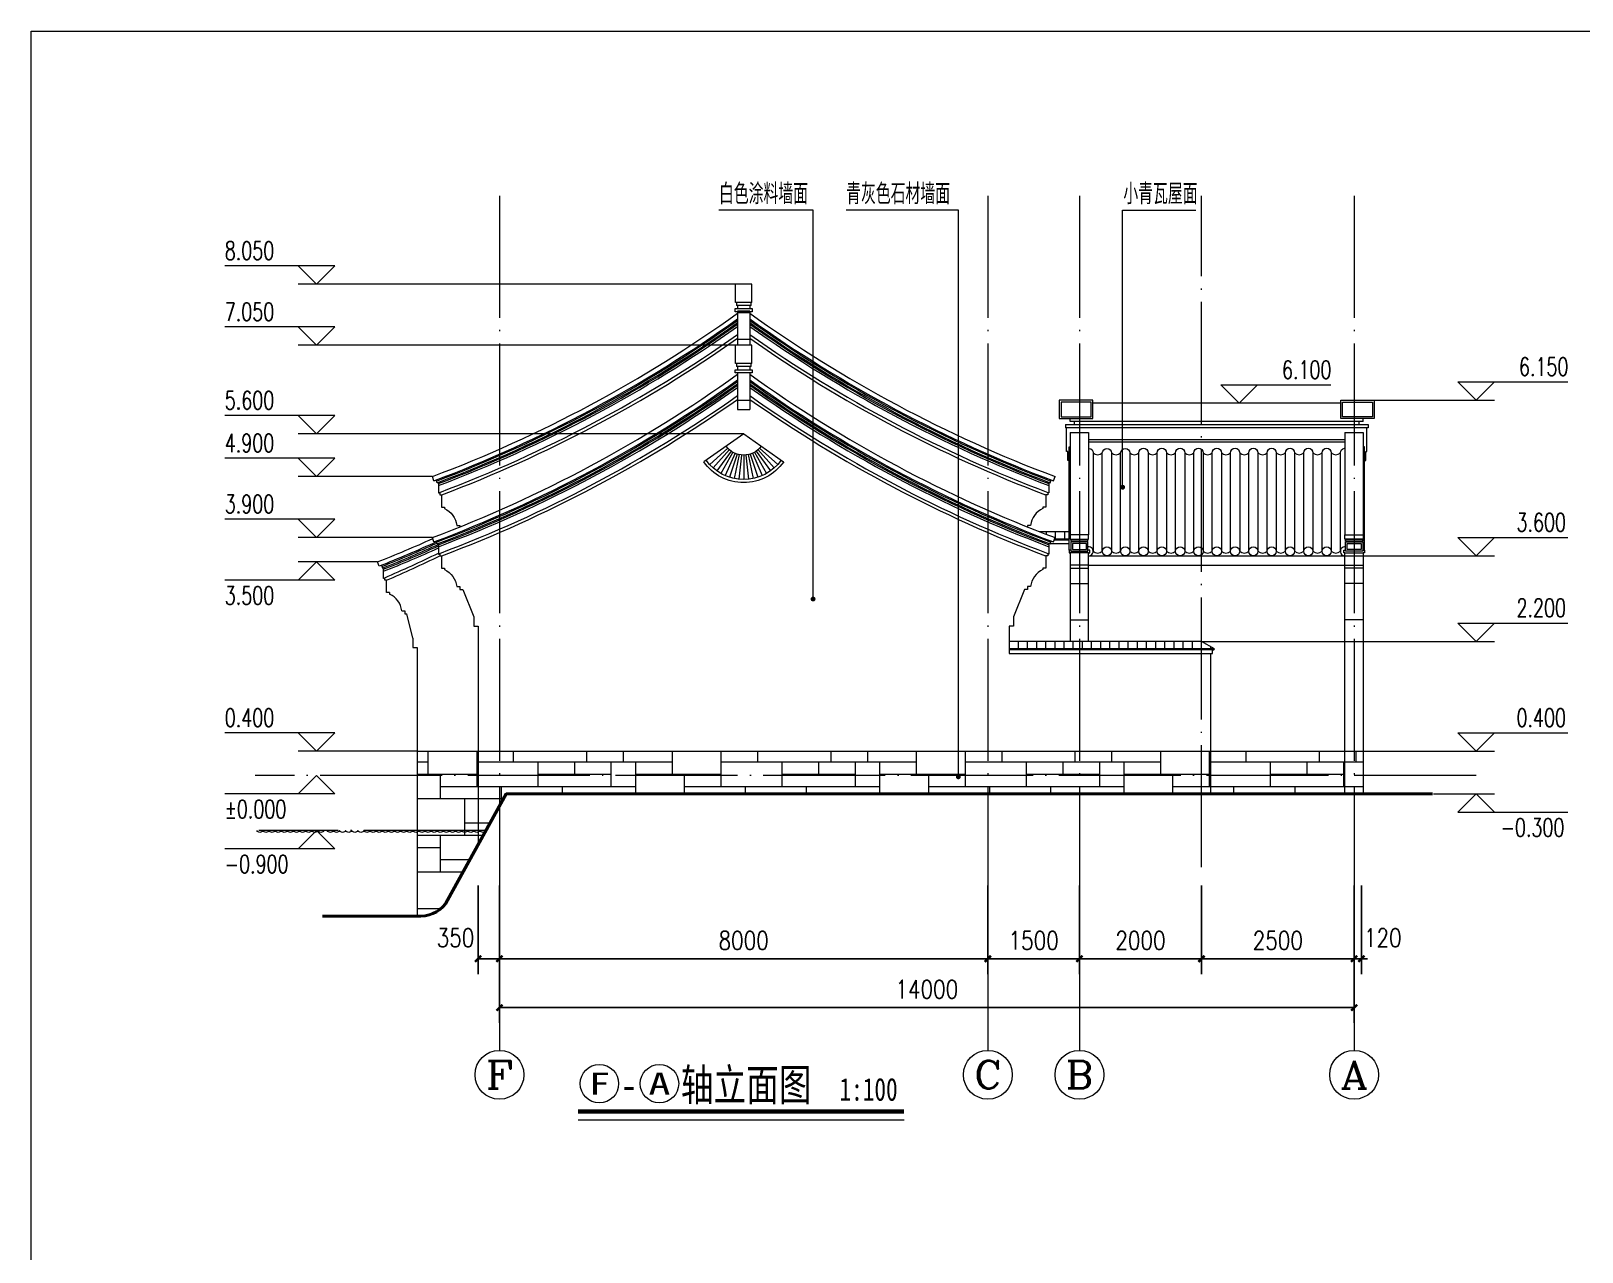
# Model space of a CAD drawing. Extents: x 577108 to 1042908, y 41950 to 81950.
# Drawn here: x 785308 to 810715, y 61950 to 81950 of the extents above; entities that cross this region are included whole.
import ezdxf
from ezdxf.enums import TextEntityAlignment as Align

# ---------------------------------------------------------------- set-up
doc = ezdxf.new("R2010")
doc.units = 0
doc.header["$LTSCALE"] = 1000
doc.header["$MEASUREMENT"] = 0
doc.linetypes.add('DOTE', pattern=[2.42, 2, -0.2, 0.02, -0.2])
doc.layers.get('0').update_dxf_attribs({"linetype": 'CONTINUOUS', "lineweight": 13})
doc.layers.get('Defpoints').update_dxf_attribs({"linetype": 'CONTINUOUS', "lineweight": 5})
for name, color, linetype, lineweight in [('AXIS', 3, 'CONTINUOUS', 15), ('AXIS_TEXT', 7, 'CONTINUOUS', 20), ('DIM_ELEV', 3, 'CONTINUOUS', 15), ('DIM_LEAD', 3, 'CONTINUOUS', 15), ('DIM_SYMB', 3, 'CONTINUOUS', 15), ('DOTE', 1, 'DOTE', 0), ('hatch', 8, 'CONTINUOUS', 5), ('LM-1', 7, 'CONTINUOUS', 18), ('LM-2', 8, 'CONTINUOUS', 18), ('LM-3', 251, 'CONTINUOUS', 5), ('LM-L', 7, 'CONTINUOUS', 15), ('LM-S', 8, 'CONTINUOUS', 5), ('PUB_HATCH', 8, 'CONTINUOUS', 5), ('PUB_TEXT', 7, 'CONTINUOUS', 20), ('wall', 2, 'CONTINUOUS', 40), ('WINDOW', 5, 'CONTINUOUS', 15)]:
    doc.layers.add(name, color=color, linetype=linetype, lineweight=lineweight)
doc.styles.add('_TCH_AXIS', font='COMPLEX', dxfattribs={"bigfont": 'GBCBIG'})
doc.styles.add('_TCH_DIM', font='SIMPLEX', dxfattribs={"bigfont": 'GBCBIG'})
doc.styles.add('COMPLEX', font='COMPLEX')
doc.styles.add('DIM_FONT', font='SIMPLEX.shx', dxfattribs={"width": 0.8, "bigfont": 'hztxt.shx'})
doc.styles.add('SIMHEI', font='simhei.ttf', dxfattribs={"width": 0.75, "height": 10})
doc.dimstyles.new('DIMN', dxfattribs={"dimtxt": 300, "dimasz": 100, "dimexe": 250, "dimexo": 300, "dimgap": 150, "dimtad": 1, "dimdec": 0, "dimzin": 0, "dimdsep": 46, "dimtxsty": 'DIM_FONT', "dimblk": 'ARCHTICK', "dimcen": 0.09, "dimclrt": 7, "dimazin": 2, "dimtfac": 1, "dimtdec": 0, "dimtix": 1, "dimtmove": 2, "dimatfit": 3, "dimldrblk": 'ARCHTICK', "dimfxl": 0, "dimtolj": 1, "dimtzin": 0, "dimarcsym": 0})

# ---------------------------------------------------------------- blocks, each defined once
blk = doc.blocks.new('山墙装饰')
at = {"layer": 'LM-1'}
for q in [(-655, -459), (655, -459)]:
    blk.add_line((0, 0), q, dxfattribs=at)
for radius in [800, 750]:
    blk.add_arc((0, 0), radius, 215, 325, dxfattribs=at)
at = {"layer": 'LM-2', "color": 8}
for p, q in [((-260, -234), (-557, -502)), ((260, -234), (557, -502)), ((-234, -260), (-502, -557)), ((-206, -283), (-441, -607)), ((-175, -303), (-375, -650)), ((-142, -320), (-305, -685)), ((-108, -333), (-232, -713)), ((-73, -342), (-156, -734)), ((-37, -348), (-78, -746)), ((0, -350), (0, -750)), ((37, -348), (78, -746)), ((73, -342), (156, -734)), ((108, -333), (232, -713)), ((142, -320), (305, -685)), ((175, -303), (375, -650)), ((206, -283), (441, -607)), ((234, -260), (502, -557))]:
    blk.add_line(p, q, dxfattribs=at)
blk.add_arc((0, 0), 350, 215, 325, dxfattribs=at)
blk = doc.blocks.new('_ArchTick')
at = {"color": 0, "linetype": 'ByBlock', "const_width": 0.4}
blk.add_lwpolyline([(-0.5, -0.5), (0.5, 0.5)], dxfattribs=at)
blk = doc.blocks.new('*D194')
at = {"layer": 'AXIS', "color": 0, "lineweight": -2, "transparency": 16777216}
for p, q in [((806982, 67953), (806982, 66503)), ((807102, 67953), (807102, 66503)), ((806982, 66753), (806882, 66753)), ((806982, 66753), (807102, 66753)), ((807102, 66753), (807202, 66753))]:
    blk.add_line(p, q, dxfattribs=at)
at = {"layer": 'Defpoints', "color": 0, "transparency": 16777216}
for p in [(806982, 68253), (807102, 68253), (807102, 66753)]:
    blk.add_point(p, dxfattribs=at)
at = {"layer": 'AXIS', "color": 0, "lineweight": -2, "transparency": 16777216, "xscale": 100, "yscale": 100, "zscale": 100}
blk.add_blockref('_ArchTick', (806982, 66753), dxfattribs=at)
at = {"layer": 'AXIS', "color": 0, "lineweight": -2, "transparency": 16777216, "xscale": 100, "yscale": 100, "zscale": 100, "rotation": 180}
blk.add_blockref('_ArchTick', (807102, 66753), dxfattribs=at)
at = {"layer": 'AXIS', "color": 7, "transparency": 16777216, "insert": (807452, 67098), "char_height": 300, "attachment_point": 5, "style": 'DIM_FONT'}
blk.add_mtext('\\A1;120', dxfattribs=at)
blk = doc.blocks.new('*D195')
at = {"layer": 'AXIS', "color": 0, "lineweight": -2, "transparency": 16777216}
for p, q in [((804482, 67953), (804482, 66503)), ((806982, 67953), (806982, 66503)), ((804482, 66753), (806982, 66753))]:
    blk.add_line(p, q, dxfattribs=at)
at = {"layer": 'Defpoints', "color": 0, "transparency": 16777216}
for p in [(804482, 68253), (806982, 68253), (806982, 66753)]:
    blk.add_point(p, dxfattribs=at)
at = {"layer": 'AXIS', "color": 0, "lineweight": -2, "transparency": 16777216, "xscale": 100, "yscale": 100, "zscale": 100, "rotation": 180}
blk.add_blockref('_ArchTick', (804482, 66753), dxfattribs=at)
at = {"layer": 'AXIS', "color": 0, "lineweight": -2, "transparency": 16777216, "xscale": 100, "yscale": 100, "zscale": 100}
blk.add_blockref('_ArchTick', (806982, 66753), dxfattribs=at)
at = {"layer": 'AXIS', "color": 7, "transparency": 16777216, "insert": (805732, 67053), "char_height": 300, "attachment_point": 5, "style": 'DIM_FONT'}
blk.add_mtext('\\A1;2500', dxfattribs=at)
blk = doc.blocks.new('*D196')
at = {"layer": 'AXIS', "color": 0, "lineweight": -2, "transparency": 16777216}
for p, q in [((802482, 67953), (802482, 66503)), ((804482, 67953), (804482, 66503)), ((802482, 66753), (804482, 66753))]:
    blk.add_line(p, q, dxfattribs=at)
at = {"layer": 'Defpoints', "color": 0, "transparency": 16777216}
for p in [(802482, 68253), (804482, 68253), (804482, 66753)]:
    blk.add_point(p, dxfattribs=at)
at = {"layer": 'AXIS', "color": 0, "lineweight": -2, "transparency": 16777216, "xscale": 100, "yscale": 100, "zscale": 100, "rotation": 180}
blk.add_blockref('_ArchTick', (802482, 66753), dxfattribs=at)
at = {"layer": 'AXIS', "color": 0, "lineweight": -2, "transparency": 16777216, "xscale": 100, "yscale": 100, "zscale": 100}
blk.add_blockref('_ArchTick', (804482, 66753), dxfattribs=at)
at = {"layer": 'AXIS', "color": 7, "transparency": 16777216, "insert": (803482, 67053), "char_height": 300, "attachment_point": 5, "style": 'DIM_FONT'}
blk.add_mtext('\\A1;2000', dxfattribs=at)
blk = doc.blocks.new('*D197')
at = {"layer": 'AXIS', "color": 0, "lineweight": -2, "transparency": 16777216}
for p, q in [((800982, 67953), (800982, 66503)), ((802482, 67953), (802482, 66503)), ((800982, 66753), (802482, 66753))]:
    blk.add_line(p, q, dxfattribs=at)
at = {"layer": 'Defpoints', "color": 0, "transparency": 16777216}
for p in [(800982, 68253), (802482, 68253), (802482, 66753)]:
    blk.add_point(p, dxfattribs=at)
at = {"layer": 'AXIS', "color": 0, "lineweight": -2, "transparency": 16777216, "xscale": 100, "yscale": 100, "zscale": 100, "rotation": 180}
blk.add_blockref('_ArchTick', (800982, 66753), dxfattribs=at)
at = {"layer": 'AXIS', "color": 0, "lineweight": -2, "transparency": 16777216, "xscale": 100, "yscale": 100, "zscale": 100}
blk.add_blockref('_ArchTick', (802482, 66753), dxfattribs=at)
at = {"layer": 'AXIS', "color": 7, "transparency": 16777216, "insert": (801732, 67053), "char_height": 300, "attachment_point": 5, "style": 'DIM_FONT'}
blk.add_mtext('\\A1;1500', dxfattribs=at)
blk = doc.blocks.new('*D198')
at = {"layer": 'AXIS', "color": 0, "lineweight": -2, "transparency": 16777216}
for p, q in [((792982, 67953), (792982, 66503)), ((800982, 67953), (800982, 66503)), ((792982, 66753), (800982, 66753))]:
    blk.add_line(p, q, dxfattribs=at)
at = {"layer": 'Defpoints', "color": 0, "transparency": 16777216}
for p in [(792982, 68253), (800982, 68253), (800982, 66753)]:
    blk.add_point(p, dxfattribs=at)
at = {"layer": 'AXIS', "color": 0, "lineweight": -2, "transparency": 16777216, "xscale": 100, "yscale": 100, "zscale": 100, "rotation": 180}
blk.add_blockref('_ArchTick', (792982, 66753), dxfattribs=at)
at = {"layer": 'AXIS', "color": 0, "lineweight": -2, "transparency": 16777216, "xscale": 100, "yscale": 100, "zscale": 100}
blk.add_blockref('_ArchTick', (800982, 66753), dxfattribs=at)
at = {"layer": 'AXIS', "color": 7, "transparency": 16777216, "insert": (796982, 67053), "char_height": 300, "attachment_point": 5, "style": 'DIM_FONT'}
blk.add_mtext('\\A1;8000', dxfattribs=at)
blk = doc.blocks.new('*D199')
at = {"layer": 'AXIS', "color": 0, "lineweight": -2, "transparency": 16777216}
for p, q in [((792632, 67953), (792632, 66503)), ((792982, 67953), (792982, 66503)), ((792632, 66753), (792982, 66753))]:
    blk.add_line(p, q, dxfattribs=at)
at = {"layer": 'Defpoints', "color": 0, "transparency": 16777216}
for p in [(792632, 68253), (792982, 68253), (792982, 66753)]:
    blk.add_point(p, dxfattribs=at)
at = {"layer": 'AXIS', "color": 0, "lineweight": -2, "transparency": 16777216, "xscale": 100, "yscale": 100, "zscale": 100, "rotation": 180}
blk.add_blockref('_ArchTick', (792632, 66753), dxfattribs=at)
at = {"layer": 'AXIS', "color": 0, "lineweight": -2, "transparency": 16777216, "xscale": 100, "yscale": 100, "zscale": 100}
blk.add_blockref('_ArchTick', (792982, 66753), dxfattribs=at)
at = {"layer": 'AXIS', "color": 7, "transparency": 16777216, "insert": (792262, 67098), "char_height": 300, "attachment_point": 5, "style": 'DIM_FONT'}
blk.add_mtext('\\A1;350', dxfattribs=at)
blk = doc.blocks.new('*D200')
at = {"layer": 'AXIS', "color": 0, "lineweight": -2, "transparency": 16777216}
for p, q in [((792982, 67953), (792982, 65703)), ((806982, 67953), (806982, 65703)), ((792982, 65953), (806982, 65953))]:
    blk.add_line(p, q, dxfattribs=at)
at = {"layer": 'Defpoints', "color": 0, "transparency": 16777216}
for p in [(792982, 68253), (806982, 68253), (806982, 65953)]:
    blk.add_point(p, dxfattribs=at)
at = {"layer": 'AXIS', "color": 0, "lineweight": -2, "transparency": 16777216, "xscale": 100, "yscale": 100, "zscale": 100, "rotation": 180}
blk.add_blockref('_ArchTick', (792982, 65953), dxfattribs=at)
at = {"layer": 'AXIS', "color": 0, "lineweight": -2, "transparency": 16777216, "xscale": 100, "yscale": 100, "zscale": 100}
blk.add_blockref('_ArchTick', (806982, 65953), dxfattribs=at)
at = {"layer": 'AXIS', "color": 7, "transparency": 16777216, "insert": (799982, 66253), "char_height": 300, "attachment_point": 5, "style": 'DIM_FONT'}
blk.add_mtext('\\A1;14000', dxfattribs=at)
blk = doc.blocks.new('_AXISO')
blk.add_circle((0, 0), 0.5)
at = {"layer": 'AXIS_TEXT', "style": 'COMPLEX', "width": 1.041667}
blk.add_attdef('A', text='', height=0.56, dxfattribs=at).set_placement((-0.25, -0.28), (0.25, -0.28), align=Align.FIT)

msp = doc.modelspace()

# ---------------------------------------------------------------- hatches: boundary and pattern name
at = {"layer": 'LM-S'}
h = msp.add_hatch(dxfattribs=at)
h.set_pattern_fill('文化石01', color=256, scale=500, style=0)
h.set_pattern_definition([(0, (-196788.4, -391225.2), (9e-13, 4000), [3000, -1000]), (0, (-196788.4, -391025.2), (9e-13, 4000), [-1200, 1200, -600, 1000]), (0, (-196788.4, -390825.2), (9e-13, 4000), [-1800, 2200]), (0, (-196788.4, -390625.2), (9e-13, 4000), [1800, -2200]), (0, (-196788.4, -390425.2), (9e-13, 4000), [-800, 3200]), (0, (-196788.4, -390225.2), (9e-13, 4000), [1400, -1000, 1200, -400]), (0, (-195388.4, -390025.2), (9e-13, 4000), [3200, -800]), (0, (-196988.4, -389825.2), (9e-13, 4000), [2200, -1800]), (0, (-197588.4, -389625.2), (9e-13, 4000), [1800, -2200]), (0, (-196788.4, -389425.2), (9e-13, 4000), [3200, -800]), (0, (-196788.4, -389225.2), (9e-13, 4000), [-1600, 1000, -600, 800]), (0, (-194788.4, -389025.2), (9e-13, 4000), [2400, -1600]), (0, (-196388.4, -388825.2), (9e-13, 4000), [1600, -800, 600, -1000]), (0, (-195588.4, -388625.2), (9e-13, 4000), [1600, -600, 1000, -800]), (0, (-193988.4, -388425.2), (9e-13, 4000), [2400, -1600]), (0, (-195588.4, -388225.2), (9e-13, 4000), [1600, -2400]), (0, (-194788.4, -388025.2), (9e-13, 4000), [1800, -2200]), (0, (-194788.4, -387825.2), (9e-13, 4000), [-1200, 2800]), (0, (-195988.4, -387625.2), (9e-13, 4000), [1200, -2800]), (0, (-194788.4, -387425.2), (9e-13, 4000), [2800, -1200]), (90, (-196788.4, -389625.2), (-4000, 1e-12), [600, -1600, 1400, -400]), (90, (-196388.4, -389425.2), (-4000, 1e-12), [1000, -600, 400, -2000]), (90, (-196188.4, -390225.2), (-4000, 1e-12), [400, -3600]), (90, (-195988.4, -390625.2), (-4000, 1e-12), [400, -2400, 600, -600]), (90, (-195788.4, -389825.2), (-4000, 1e-12), [400, -3600]), (90, (-195588.4, -391225.2), (-4000, 1e-12), [600, -1800, 1000, -600]), (90, (-195388.4, -390425.2), (-4000, 1e-12), [600, -3400]), (90, (-195188.4, -389425.2), (-4000, 1e-12), [600, -200, 400, -2800]), (90, (-194988.4, -391025.2), (-4000, 1e-12), [600, -3400]), (90, (-194788.4, -390025.2), (-4000, 1e-12), [600, -200, 600, -400, 1000, -1200]), (90, (-194388.4, -390025.2), (-4000, 1e-12), [-2800, 400, -400, 400]), (90, (-194188.4, -389425.2), (-4000, 1e-12), [400, -3600]), (90, (-193988.4, -390825.2), (-4000, 1e-12), [400, -1400, 1000, -1200]), (90, (-193788.4, -390225.2), (-4000, 1e-12), [200, -2600, 600, -600]), (90, (-193588.4, -390025.2), (-4000, 1e-12), [1000, -1000, 600, -1400]), (90, (-193388.4, -389025.2), (-4000, 1e-12), [600, -1000, 400, -2000]), (90, (-193188.4, -390425.2), (-4000, 1e-12), [400, -3600]), (90, (-192988.4, -390025.2), (-4000, 1e-12), [400, -1200, 600, -1800])])
h.paths.add_polyline_path([(804632.4882, 69452.8769), (804632.4882, 70152.8769), (792632.4232, 70152.8769), (792632.3728, 68728.4635, 0.393889979), (792706.1495, 68751.5021), (793092.7881, 69452.8769)])
h.paths.add_polyline_path([(806832.4958, 69452.8769), (806832.4958, 70152.8769), (804632.4882, 70152.8769), (804632.4882, 69452.8769)])
h.paths.add_polyline_path([(806832.4958, 69452.8769), (807132.4958, 69452.8769), (807132.4958, 70152.8769), (806832.4958, 70152.8769)])
h.paths.add_polyline_path([(792632.4232, 70152.8769), (791632.4958, 70152.8769), (791632.4958, 68728.4046, 0.4012137501), (791706.9073, 68752.8769, 0.6), (791806.9073, 68752.8769, 0.6), (791906.9073, 68752.8769, 0.6), (792006.9073, 68752.8769, 0.6), (792106.9073, 68752.8769, 0.6), (792206.9073, 68752.8769, 0.6), (792306.9073, 68752.8769, 0.6), (792406.9073, 68752.8769, 0.6), (792506.9073, 68752.8769, 0.6), (792606.9073, 68752.8769, 0.1596005257), (792632.3728, 68728.4635)])
h.paths.add_polyline_path([(792632.3689, 68617.6618), (792632.3728, 68728.4635, -0.1596005257), (792606.9073, 68752.8769, -0.6), (792506.9073, 68752.8769, -0.6), (792406.9073, 68752.8769, -0.6), (792306.9073, 68752.8769, -0.6), (792206.9073, 68752.8769, -0.6), (792106.9073, 68752.8769, -0.6), (792006.9073, 68752.8769, -0.6), (791906.9073, 68752.8769, -0.6), (791806.9073, 68752.8769, -0.6), (791706.9073, 68752.8769, -0.4012137501), (791632.4958, 68728.4046), (791632.4958, 67452.8769), (791694.9616, 67452.8769, 0.273258992), (792132.8367, 67711.4946)])

# ---------------------------------------------------------------- linework, layer by layer
for p, q in [((802312.4958, 73444.966), (802312.4958, 75136.4869)), ((807152.4958, 73444.966), (807152.4958, 75136.4869)), ((801821.6316, 73752.8769), (802312.4958, 73752.8769)), ((802002.1739, 73552.8769), (802312.4958, 73552.8769)), ((802067.9977, 73614.3128), (802312.4958, 73614.3128)), ((802074.5093, 73631.6333), (802312.4958, 73631.6333)), ((804692.4882, 71831.6333), (801332.4882, 71831.6333)), ((804669.0907, 71814.3128), (801332.4882, 71814.3128))]:
    msp.add_line(p, q)
for points in [[(804692.4882, 71831.6333), (804482.4882, 71952.8769), (801332.4882, 71952.8769)], [(804632.4882, 71752.8769), (804662.4882, 71752.8769), (804662.4882, 71802.8769), (804669.0907, 71814.3128), (804682.4882, 71814.3128), (804692.4882, 71831.6333)], [(804632.4882, 69452.8769), (804632.4882, 71752.8769)]]:
    msp.add_lwpolyline(points)
at = {"layer": 'AXIS'}
for p, q in [((792982.4958, 68252.8769), (792982.4958, 65252.8769)), ((800982.4958, 68252.8769), (800982.4958, 65252.8769)), ((802482.4958, 68252.8769), (802482.4958, 65252.8769)), ((806982.4958, 68252.8769), (806982.4958, 65252.8769))]:
    msp.add_line(p, q, dxfattribs=at)
at = {"layer": 'DIM_ELEV'}
for p, q in [((790282.4958, 78102.8769), (788482.4958, 78102.8769)), ((789982.4958, 77802.8769), (789682.4958, 78102.8769)), ((789982.4958, 77802.8769), (790282.4958, 78102.8769)), ((796847.4958, 77802.8769), (789682.4958, 77802.8769)), ((790282.4958, 77102.8769), (788482.4958, 77102.8769)), ((789982.4958, 76802.8769), (789682.4958, 77102.8769)), ((789982.4958, 76802.8769), (790282.4958, 77102.8769)), ((796847.4958, 76802.8769), (789682.4958, 76802.8769)), ((805100.4937, 75852.8769), (804800.4937, 76152.8769)), ((804800.4937, 76152.8769), (806600.4937, 76152.8769)), ((805100.4937, 75852.8769), (805400.4937, 76152.8769)), ((808982.4958, 75902.8769), (808682.4958, 76202.8769)), ((808682.4958, 76202.8769), (810482.4958, 76202.8769)), ((808982.4958, 75902.8769), (809282.4958, 76202.8769)), ((807162.4958, 75902.8769), (809282.4958, 75902.8769)), ((790282.4958, 75652.8769), (788482.4958, 75652.8769)), ((789982.4958, 75352.8769), (789682.4958, 75652.8769)), ((789982.4958, 75352.8769), (790282.4958, 75652.8769)), ((796982.4958, 75352.8769), (789682.4958, 75352.8769)), ((790282.4958, 74952.8769), (788482.4958, 74952.8769)), ((789982.4958, 74652.8769), (789682.4958, 74952.8769)), ((789982.4958, 74652.8769), (790282.4958, 74952.8769)), ((791882.4958, 74652.8769), (789682.4958, 74652.8769)), ((790282.4958, 73952.8769), (788482.4958, 73952.8769)), ((789982.4958, 73652.8769), (789682.4958, 73952.8769)), ((789982.4958, 73652.8769), (790282.4958, 73952.8769)), ((791882.4958, 73652.8769), (789682.4958, 73652.8769)), ((808982.4958, 73352.8769), (808682.4958, 73652.8769)), ((808682.4958, 73652.8769), (810482.4958, 73652.8769)), ((808982.4958, 73352.8769), (809282.4958, 73652.8769)), ((789982.4958, 73252.8769), (789682.4958, 72952.8769)), ((790982.4958, 73252.8769), (789682.4958, 73252.8769)), ((789982.4958, 73252.8769), (790282.4958, 72952.8769)), ((806832.4497, 73352.8769), (809282.4958, 73352.8769)), ((790282.4958, 72952.8769), (788482.4958, 72952.8769)), ((808982.4958, 71952.8769), (808682.4958, 72252.8769)), ((808682.4958, 72252.8769), (810482.4958, 72252.8769)), ((808982.4958, 71952.8769), (809282.4958, 72252.8769)), ((804482.4882, 71952.8769), (809282.4958, 71952.8769)), ((790282.4958, 70452.8769), (788482.4958, 70452.8769)), ((789982.4958, 70152.8769), (789682.4958, 70452.8769)), ((789982.4958, 70152.8769), (790282.4958, 70452.8769)), ((808982.4958, 70152.8769), (808682.4958, 70452.8769)), ((808682.4958, 70452.8769), (810482.4958, 70452.8769)), ((808982.4958, 70152.8769), (809282.4958, 70452.8769)), ((791632.4958, 70152.8769), (789682.4958, 70152.8769)), ((807132.4958, 70152.8769), (809282.4958, 70152.8769)), ((789982.4958, 69752.8769), (789682.4958, 69452.8769)), ((789982.4958, 69752.8769), (790282.4958, 69452.8769)), ((790282.4958, 69452.8769), (788482.4958, 69452.8769)), ((808282.4958, 69452.8769), (809282.4958, 69452.8769)), ((808982.4958, 69452.8769), (808682.4958, 69152.8769)), ((808982.4958, 69452.8769), (809282.4958, 69152.8769)), ((808682.4958, 69152.8769), (810482.4958, 69152.8769)), ((789982.4958, 68852.8769), (789682.4958, 68552.8769)), ((789982.4958, 68852.8769), (790282.4958, 68552.8769)), ((790282.4958, 68552.8769), (788482.4958, 68552.8769))]:
    msp.add_line(p, q, dxfattribs=at)
at = {"layer": 'DIM_LEAD'}
for p, q in [((798119.4658, 79013.6535), (796577.8747, 79013.6535)), ((798119.4658, 72645.6226), (798119.4658, 79013.6535)), ((800498.9154, 79013.6535), (798661.4998, 79013.6535)), ((800498.9154, 69733.0086), (800498.9154, 79013.6535)), ((803190.5283, 74477.2914), (803190.5283, 79013.6535)), ((803190.5283, 79013.6535), (804389.7721, 79013.6535))]:
    msp.add_line(p, q, dxfattribs=at)
at = {"layer": 'DIM_LEAD', "const_width": 40}
for points in [[(803190.5283, 74457.2914, 1), (803190.5283, 74497.2914, 1)], [(798119.4658, 72625.6226, 1), (798119.4658, 72665.6226, 1)], [(800498.9154, 69713.0086, 1), (800498.9154, 69753.0086, 1)]]:
    msp.add_lwpolyline(points, format="xyb", close=True, dxfattribs=at)
at = {"layer": 'DIM_SYMB', "const_width": 70}
msp.add_lwpolyline([(794269.2098, 64252.777), (799611.3617, 64252.777)], dxfattribs=at)
at = {"layer": 'DIM_SYMB'}
msp.add_lwpolyline([(794269.2098, 64112.777), (799611.3617, 64112.777)], dxfattribs=at)
at = {"layer": 'DOTE'}
for p, q in [((792982.4958, 79252.8769), (792982.4958, 68252.8769)), ((800982.4958, 79252.8769), (800982.4958, 68252.8769)), ((802482.4958, 79252.8769), (802482.4958, 68252.8769)), ((804482.4958, 68252.8769), (804482.4958, 79252.8769)), ((806982.4958, 79252.8769), (806982.4958, 68252.8769)), ((808982.4958, 69752.8769), (788982.4958, 69752.8769)), ((792762.0331, 68852.8769), (789037.6216, 68852.8769))]:
    msp.add_line(p, q, dxfattribs=at)
at = {"layer": 'hatch'}
for p, q in [((796847.4958, 77502.8769), (796847.4958, 77802.8769)), ((797117.4958, 77802.8769), (796847.4958, 77802.8769)), ((797117.4958, 77502.8769), (797117.4958, 77802.8769)), ((797117.4958, 77502.8769), (796847.4958, 77502.8769)), ((796862.4958, 77502.8769), (796862.4958, 77452.8769)), ((797102.4958, 77452.8769), (797102.4958, 77502.8769)), ((797102.4958, 77452.8769), (796862.4958, 77452.8769)), ((796882.4958, 77452.8769), (796882.4958, 77402.8769)), ((796882.4958, 77352.8769), (796882.4958, 76802.8769)), ((797082.4958, 77452.8769), (797082.4958, 77402.8769)), ((797082.4958, 77352.8769), (797082.4958, 76802.8769)), ((796882.4958, 76902.8769), (797082.4958, 76902.8769)), ((791908.8883, 74582.6741), (791882.4958, 74652.8769)), ((791963.9118, 74549.9826), (791946.2307, 74596.752)), ((802001.0797, 74549.9826), (802018.7608, 74596.752)), ((802056.1033, 74582.6741), (802082.4958, 74652.8769))]:
    msp.add_line(p, q, dxfattribs=at)
msp.add_lwpolyline([(796842.4958, 77402.8769), (797122.4958, 77402.8769), (797122.4958, 77352.8769), (796842.4958, 77352.8769)], close=True, dxfattribs=at)
for centre, radius, start, end in [((784276.9075, 94883.3828), 21612.9208, 290.60357583, 305.67897426), ((784276.9075, 94883.3828), 21687.9208, 290.60357583, 305.53683494), ((809688.084, 94883.3828), 21612.9208, 234.32102574, 249.39642417), ((809688.084, 94883.3828), 21687.9208, 234.46316506, 249.39642417), ((784276.9075, 94883.3828), 21707.9208, 290.70900599, 305.49913931), ((784276.9075, 94883.3828), 21737.9208, 290.70900599, 305.44275897), ((784276.9075, 94883.3828), 21757.9208, 290.74141693, 305.4052803), ((784276.9075, 94883.3828), 21787.9208, 290.71154422, 305.34922385), ((809688.084, 94883.3828), 21707.9208, 234.50086069, 249.29099401), ((809688.084, 94883.3828), 21737.9208, 234.55724103, 249.29099401), ((809688.084, 94883.3828), 21757.9208, 234.5947197, 249.25858307), ((809688.084, 94883.3828), 21787.9208, 234.65077615, 249.28845578), ((784276.9075, 94883.3828), 21897.9208, 290.65867666, 305.14532539), ((784276.9075, 94883.3828), 21947.9208, 290.70402845, 305.05348714), ((809688.084, 94883.3828), 21897.9208, 234.85467461, 249.34132334), ((809688.084, 94883.3828), 21947.9208, 234.94651286, 249.29597155)]:
    msp.add_arc(centre, radius, start, end, dxfattribs=at)
at = {"layer": 'LM-1'}
for p, q in [((802332.4958, 75376.0422), (802632.4958, 75376.0422)), ((802332.4958, 75376.0422), (802332.4958, 73698.9207)), ((802632.4958, 75376.0422), (802632.4958, 73698.9207)), ((806832.4958, 75376.0422), (807132.4958, 75376.0422)), ((806832.4958, 75376.0422), (806832.4958, 73698.9207)), ((807132.4958, 75376.0422), (807132.4958, 73698.9207)), ((802352.4958, 73628.7757), (802612.4958, 73628.7757)), ((802352.4958, 73622.5213), (802612.4958, 73622.5213)), ((802352.4958, 73594.4803), (802612.4958, 73594.4803)), ((802612.4958, 73581.7949), (802352.4958, 73581.7949)), ((807112.4958, 73628.7757), (806852.4958, 73628.7757)), ((807112.4958, 73622.5213), (806852.4958, 73622.5213)), ((807112.4958, 73594.4803), (806852.4958, 73594.4803)), ((806852.4958, 73581.7949), (807112.4958, 73581.7949)), ((802632.4958, 73402.8769), (802332.4958, 73402.8769)), ((802632.4958, 73352.8769), (806832.4958, 73352.8769)), ((802632.4958, 73202.8769), (806832.4958, 73202.8769)), ((806832.4958, 73402.8769), (807132.4958, 73402.8769))]:
    msp.add_line(p, q, dxfattribs=at)
for points in [[(802352.4958, 73581.7949), (802342.4958, 73581.7949), (802342.4958, 73429.6928), (802622.4958, 73429.6928), (802622.4958, 73581.7949), (802612.4958, 73581.7949), (802612.4958, 73594.4803), (802622.4958, 73594.4803), (802622.4958, 73622.5213), (802612.4958, 73622.5213), (802612.4958, 73628.7757), (802632.4958, 73628.7757), (802632.4958, 73698.9207), (802332.4958, 73698.9207), (802332.4958, 73628.7757), (802352.4958, 73628.7757), (802352.4958, 73622.5213), (802342.4958, 73622.5213), (802342.4958, 73594.4803), (802352.4958, 73594.4803)], [(807112.4958, 73581.7949), (807122.4958, 73581.7949), (807122.4958, 73429.6928), (806842.4958, 73429.6928), (806842.4958, 73581.7949), (806852.4958, 73581.7949), (806852.4958, 73594.4803), (806842.4958, 73594.4803), (806842.4958, 73622.5213), (806852.4958, 73622.5213), (806852.4958, 73628.7757), (806832.4958, 73628.7757), (806832.4958, 73698.9207), (807132.4958, 73698.9207), (807132.4958, 73628.7757), (807112.4958, 73628.7757), (807112.4958, 73622.5213), (807122.4958, 73622.5213), (807122.4958, 73594.4803), (807112.4958, 73594.4803)]]:
    msp.add_lwpolyline(points, close=True, dxfattribs=at)
for points in [[(802342.4958, 73444.966), (802312.4958, 73444.966), (802312.4958, 73402.8769), (802332.4958, 73402.8769), (802332.4958, 71952.8769)], [(802632.4958, 71952.8769), (802632.4958, 73402.8769), (802652.4958, 73402.8769), (802652.4958, 73444.966), (802622.4958, 73444.966)], [(806832.4958, 69452.8769), (806832.4958, 73402.8769), (806812.4958, 73402.8769), (806812.4958, 73444.966), (806842.4958, 73444.966)], [(807122.4958, 73444.966), (807152.4958, 73444.966), (807152.4958, 73402.8769), (807132.4958, 73402.8769), (807132.4958, 69452.8769)]]:
    msp.add_lwpolyline(points, dxfattribs=at)
at = {"layer": 'LM-2', "color": 8}
for p, q in [((802632.4958, 73202.8769), (802332.4958, 73202.8769)), ((806832.4958, 73202.8769), (807132.4958, 73202.8769)), ((802332.4958, 73152.8769), (802632.4958, 73152.8769)), ((807132.4958, 73152.8769), (806832.4958, 73152.8769)), ((802332.4958, 72902.8769), (802632.4958, 72902.8769)), ((807132.4958, 72902.8769), (806832.4958, 72902.8769)), ((802332.4958, 72302.8769), (802632.4958, 72302.8769)), ((807132.4958, 72302.8769), (806832.4958, 72302.8769))]:
    msp.add_line(p, q, dxfattribs=at)
for points in [[(802367.4958, 73454.6928), (802597.4958, 73454.6928), (802597.4958, 73556.7949), (802367.4958, 73556.7949)], [(807097.4958, 73454.6928), (806867.4958, 73454.6928), (806867.4958, 73556.7949), (807097.4958, 73556.7949)]]:
    msp.add_lwpolyline(points, close=True, dxfattribs=at)
at = {"layer": 'LM-3'}
for points in [[(802642.4958, 75113.5045, -0.3756830511), (802707.5265, 75039.17), (802707.5265, 73427.8769)], [(802857.5188, 73427.8769), (802857.5188, 75039.17, -1), (803007.5188, 75039.17), (803007.5188, 73427.8769)], [(803157.5111, 73427.8769), (803157.5111, 75039.17, -1), (803307.5111, 75039.17), (803307.5111, 73427.8769)], [(803457.5034, 73428.9495), (803457.5034, 75040.2426, -1), (803607.5034, 75040.2426), (803607.5034, 73428.9495)], [(803757.4958, 73428.9495), (803757.4958, 75040.2426, -1), (803907.4958, 75040.2426), (803907.4958, 73428.9495)], [(804057.4881, 73428.9495), (804057.4881, 75040.2426, -1), (804207.4881, 75040.2426), (804207.4881, 73428.9495)], [(804357.4804, 73428.9495), (804357.4804, 75040.2426, -1), (804507.4804, 75040.2426), (804507.4804, 73428.9495)], [(804657.4728, 73428.9495), (804657.4728, 75040.2426, -1), (804807.4728, 75040.2426), (804807.4728, 73428.9495)], [(804957.4651, 73428.9495), (804957.4651, 75040.2426, -1), (805107.4651, 75040.2426), (805107.4651, 73428.9495)], [(805257.4651, 73428.9495), (805257.4651, 75040.2426, -1), (805407.4651, 75040.2426), (805407.4651, 73428.9495)], [(805557.4574, 73428.9495), (805557.4574, 75040.2426, -1), (805707.4574, 75040.2426), (805707.4574, 73428.9495)], [(805857.4497, 73428.9495), (805857.4497, 75040.2426, -1), (806007.4497, 75040.2426), (806007.4497, 73428.9495)], [(806157.4421, 73428.9495), (806157.4421, 75040.2426, -1), (806307.4421, 75040.2426), (806307.4421, 73428.9495)], [(806457.4421, 73428.9495), (806457.4421, 75040.2426, -1), (806607.4421, 75040.2426), (806607.4421, 73428.9495)], [(806757.4421, 73428.9495), (806757.4421, 75040.2426, -0.3757713654), (806822.4958, 75114.5802, -0.3757713654)]]:
    msp.add_lwpolyline(points, format="xyb", dxfattribs=at)
for centre in [(802932.5188, 73427.8769), (803232.5111, 73427.8769), (803532.5111, 73427.8769), (803832.5034, 73427.8769), (804132.4958, 73427.8769), (804432.4881, 73427.8769), (804732.4804, 73427.8769), (805032.4728, 73427.8769), (805332.4728, 73427.8769), (805632.4651, 73427.8769), (805932.4574, 73427.8769), (806232.4497, 73427.8769), (806532.4497, 73427.8769)]:
    msp.add_circle(centre, 75, dxfattribs=at)
for centre, radius, start, end in [((802782.5265, 75117.92), 108.75, 226.39718103, 313.60281897), ((803082.5188, 75117.92), 108.75, 226.39718103, 313.60281897), ((803382.5111, 75117.92), 108.75, 226.39718103, 313.60281897), ((803682.5034, 75117.92), 108.75, 226.39718103, 313.60281897), ((803982.4958, 75117.92), 108.75, 226.39718103, 313.60281897), ((804282.4881, 75117.92), 108.75, 226.39718103, 313.60281897), ((804582.4804, 75117.92), 108.75, 226.39718103, 313.60281897), ((804882.4728, 75117.92), 108.75, 226.39718103, 313.60281897), ((805182.4651, 75117.92), 108.75, 226.39718103, 313.60281897), ((805482.4651, 75117.92), 108.75, 226.39718103, 313.60281897), ((805782.4574, 75117.92), 108.75, 226.39718103, 313.60281897), ((806082.4497, 75117.92), 108.75, 226.39718103, 313.60281897), ((806382.4421, 75117.92), 108.75, 226.39718103, 313.60281897), ((806682.4421, 75117.92), 108.75, 226.39718103, 313.60281897), ((802632.5265, 73427.8769), 75, 269.97656094, 97.68590653), ((802782.5265, 73506.6269), 108.75, 226.39718103, 313.60281897), ((803082.5188, 73506.6269), 108.75, 226.39718103, 313.60281897), ((803382.5111, 73506.6269), 108.75, 226.39718103, 313.60281897), ((803682.5034, 73506.6269), 108.75, 226.39718103, 313.60281897), ((803982.4958, 73506.6269), 108.75, 226.39718103, 313.60281897), ((804282.4881, 73506.6269), 108.75, 226.39718103, 313.60281897), ((804582.4804, 73506.6269), 108.75, 226.39718103, 313.60281897), ((804882.4728, 73506.6269), 108.75, 226.39718103, 313.60281897), ((805182.4651, 73506.6269), 108.75, 226.39718103, 313.60281897), ((805482.4651, 73506.6269), 108.75, 226.39718103, 313.60281897), ((805782.4574, 73506.6269), 108.75, 226.39718103, 313.60281897), ((806082.4497, 73506.6269), 108.75, 226.39718103, 313.60281897), ((806382.4421, 73506.6269), 108.75, 226.39718103, 313.60281897), ((806682.4421, 73506.6269), 108.75, 226.39718103, 313.60281897), ((806832.4497, 73427.8769), 75, 82.30226754, 270.03515856)]:
    msp.add_arc(centre, radius, start, end, dxfattribs=at)
at = {"layer": 'LM-L'}
for p, q in [((796847.4958, 76502.8769), (796847.4958, 76802.8769)), ((797117.4958, 76802.8769), (796847.4958, 76802.8769)), ((797117.4958, 76502.8769), (797117.4958, 76802.8769)), ((797117.4958, 76502.8769), (796847.4958, 76502.8769)), ((796862.4958, 76502.8769), (796862.4958, 76452.8769)), ((797102.4958, 76452.8769), (797102.4958, 76502.8769)), ((797102.4958, 76452.8769), (796862.4958, 76452.8769)), ((796882.4958, 76452.8769), (796882.4958, 76402.8769)), ((796882.4958, 76352.8769), (796882.4958, 75752.8769)), ((797082.4958, 76452.8769), (797082.4958, 76402.8769)), ((797082.4958, 76352.8769), (797082.4958, 75752.8769)), ((796882.4958, 75902.8769), (797082.4958, 75902.8769)), ((796882.4958, 75752.8769), (797082.4958, 75752.8769)), ((806762.4958, 75852.8769), (802702.4958, 75852.8769)), ((802252.4958, 75502.8769), (807212.4958, 75502.8769)), ((802252.4958, 75502.8769), (802252.4958, 75452.8769)), ((802332.4958, 75552.8769), (802332.4958, 75602.8769)), ((807132.4958, 75552.8769), (802332.4958, 75552.8769)), ((802402.4958, 75502.8769), (802402.4958, 75552.8769)), ((807062.4958, 75502.8769), (807062.4958, 75552.8769)), ((807132.4958, 75552.8769), (807132.4958, 75602.8769)), ((807212.4958, 75502.8769), (807212.4958, 75452.8769)), ((807212.4958, 75452.8769), (802252.4958, 75452.8769)), ((802272.4958, 75065.1277), (802272.4958, 75452.8769)), ((806832.4958, 75252.8769), (802632.4958, 75252.8769)), ((806832.4958, 75212.8769), (802632.4958, 75212.8769)), ((807192.4958, 75065.1277), (807192.4958, 75452.8769)), ((802292.4958, 75065.1277), (802272.4958, 75065.1277)), ((802292.4958, 74915.1277), (802292.4958, 75065.1277)), ((802312.4958, 75136.4869), (802332.4958, 75136.4869)), ((807152.4958, 75136.4869), (807132.4958, 75136.4869)), ((807172.4958, 74915.1277), (807172.4958, 75065.1277)), ((807172.4958, 75065.1277), (807192.4958, 75065.1277)), ((802312.4958, 74915.1277), (802292.4958, 74915.1277)), ((807152.4958, 74915.1277), (807172.4958, 74915.1277)), ((791908.8883, 73582.6741), (791882.4958, 73652.8769)), ((791963.9118, 73549.9826), (791946.2307, 73596.752)), ((791982.4958, 73535.6305), (791982.4958, 73382.8769)), ((791982.5648, 73557.0441), (791989.6544, 73538.3429)), ((801982.4267, 73557.0441), (801975.3371, 73538.3429)), ((801982.4958, 73535.6305), (801982.4958, 73382.8769)), ((802001.0797, 73549.9826), (802018.7608, 73596.752)), ((802056.1033, 73582.6741), (802082.4958, 73652.8769)), ((791982.4958, 73382.8769), (792002.4958, 73382.8769)), ((792002.4958, 73393.5263), (792002.4958, 73352.8769)), ((792002.4958, 73352.8769), (792036.3889, 73352.8769)), ((801962.4958, 73352.8769), (801928.6027, 73352.8769)), ((801962.4958, 73393.5263), (801962.4958, 73352.8769)), ((801982.4958, 73382.8769), (801962.4958, 73382.8769)), ((791632.4958, 70152.8769), (807132.4958, 70152.8769))]:
    msp.add_line(p, q, dxfattribs=at)
for points in [[(796842.4958, 76402.8769), (797122.4958, 76402.8769), (797122.4958, 76352.8769), (796842.4958, 76352.8769)], [(802702.4958, 75902.8769), (802152.4958, 75902.8769), (802152.4958, 75602.8769), (802702.4958, 75602.8769)], [(806762.4958, 75902.8769), (807312.4958, 75902.8769), (807312.4958, 75602.8769), (806762.4958, 75602.8769)]]:
    msp.add_lwpolyline(points, close=True, dxfattribs=at)
for points in [[(792032.4958, 73352.8769), (792032.4958, 73152.8769), (792082.4958, 73152.8769), (792082.4958, 73127.8769, -0.2592016427), (792282.4958, 72852.8769), (792332.4958, 72852.8769), (792332.4958, 72802.8769), (792382.4958, 72802.8769), (792562.4958, 72352.8769), (792562.4958, 72202.8769), (792632.4958, 72202.8769), (792632.3689, 68617.6618)], [(801932.4958, 73352.8769), (801932.4958, 73152.8769), (801882.4958, 73152.8769), (801882.4958, 73127.8769, 0.2592016427), (801682.4958, 72852.8769), (801632.4958, 72852.8769), (801632.4958, 72802.8769), (801582.4958, 72802.8769), (801402.4958, 72352.8769), (801402.4958, 72202.8769), (801332.4958, 72202.8769), (801332.5259, 71752.8769), (804632.4882, 71752.8769)]]:
    msp.add_lwpolyline(points, format="xyb", dxfattribs=at)
for centre, radius, start, end in [((784276.9075, 93883.3828), 21612.9208, 290.60357583, 305.67897426), ((784276.9075, 93883.3828), 21687.9208, 290.60357583, 305.53683494), ((809688.084, 93883.3828), 21612.9208, 234.32102574, 249.39642417), ((809688.084, 93883.3828), 21687.9208, 234.46316506, 249.39642417), ((784276.9075, 93883.3828), 21707.9208, 290.70900599, 305.49913931), ((784276.9075, 93883.3828), 21737.9208, 290.70900599, 305.44275897), ((784276.9075, 93883.3828), 21757.9208, 290.74141693, 305.4052803), ((784276.9075, 93883.3828), 21787.9208, 290.71154422, 305.34922385), ((784276.9075, 93883.3828), 21897.9208, 290.65867666, 305.14532539), ((809688.084, 93883.3828), 21707.9208, 234.50086069, 249.29099401), ((809688.084, 93883.3828), 21737.9208, 234.55724103, 249.29099401), ((809688.084, 93883.3828), 21757.9208, 234.5947197, 249.25858307), ((809688.084, 93883.3828), 21787.9208, 234.65077615, 249.28845578), ((809688.084, 93883.3828), 21897.9208, 234.85467461, 249.34132334), ((784276.9075, 93883.3828), 21947.9208, 290.70402845, 305.05348714), ((809688.084, 93883.3828), 21947.9208, 234.94651286, 249.29597155)]:
    msp.add_arc(centre, radius, start, end, dxfattribs=at)
at = {"layer": 'LM-S'}
for p, q in [((791982.4958, 74535.6305), (791982.4958, 74382.8769)), ((791982.5648, 74557.0441), (791989.6544, 74538.3429)), ((801982.4267, 74557.0441), (801975.3371, 74538.3429)), ((801982.4958, 74535.6305), (801982.4958, 74382.8769)), ((791982.4958, 74382.8769), (792002.4958, 74382.8769)), ((792002.4958, 74393.5263), (792002.4958, 74352.8769)), ((792002.4958, 74352.8769), (792036.3889, 74352.8769)), ((801962.4958, 74352.8769), (801928.6027, 74352.8769)), ((801962.4958, 74393.5263), (801962.4958, 74352.8769)), ((801982.4958, 74382.8769), (801962.4958, 74382.8769)), ((791082.4958, 72981.1985), (791082.4958, 73132.6087)), ((791102.4958, 72981.1985), (791082.4958, 72981.1985)), ((791102.6468, 72952.8769), (791102.6468, 72994.3383)), ((791132.6468, 72952.8769), (791102.6468, 72952.8769)), ((791132.6468, 72752.8769), (791132.6468, 72952.8769)), ((791182.6468, 72752.8769), (791132.6468, 72752.8769)), ((791182.6468, 72752.8769), (791182.6468, 72727.8769)), ((791382.6468, 72452.8769), (791432.6468, 72452.8769)), ((791432.6468, 72452.8769), (791432.6468, 72402.8769)), ((791432.6468, 72402.8769), (791462.6468, 72402.8769)), ((791562.4958, 72002.8769), (791462.4958, 72402.8769)), ((791562.4958, 72002.8769), (791562.4958, 71852.8769)), ((791562.4958, 71852.8769), (791632.4958, 71852.8769)), ((791632.4958, 71852.8769), (791632.4958, 67452.8769))]:
    msp.add_line(p, q, dxfattribs=at)
for points in [[(785308.4301, 81950.2272), (834708.4301, 81950.2272), (834708.4301, 41950.2272), (785308.4301, 41950.2272)], [(802672.4958, 75872.8769), (802182.4958, 75872.8769), (802182.4958, 75632.8769), (802672.4958, 75632.8769)], [(806792.4958, 75872.8769), (807282.4958, 75872.8769), (807282.4958, 75632.8769), (806792.4958, 75632.8769)]]:
    msp.add_lwpolyline(points, close=True, dxfattribs=at)
for points in [[(792032.4958, 74352.8769), (792032.4958, 74152.8769), (792082.4958, 74152.8769), (792082.4958, 74127.8769, -0.2592016427), (792282.4958, 73852.8769), (792332.4958, 73852.8769), (792332.4958, 73827.814)], [(801932.4958, 74352.8769), (801932.4958, 74152.8769), (801882.4958, 74152.8769), (801882.4958, 74127.8769, 0.2592016427), (801682.4958, 73852.8769), (801632.4958, 73852.8769), (801632.4958, 73827.814)], [(791951.8658, 73581.8464, -0.0116772636), (791010.1146, 73183.1474), (790982.4958, 73252.8769, 0.0112740265), (791888.9299, 73635.7625)], [(791057.2797, 73180.3621, 0.0111744652), (791958.952, 73563.1022, 0.0111744652)], [(791086.9585, 73159.9017, 0.0111531077), (791987.807, 73543.216, 0.0111531077)], [(791102.7564, 72994.4174, 0.0110293669), (791982.4958, 73398.6105, 0.0014260057)], [(791132.6468, 72952.8769, 0.0108851709), (792002.782, 73352.8769, 0.0010520085)]]:
    msp.add_lwpolyline(points, format="xyb", dxfattribs=at)
msp.add_lwpolyline([(791049.8784, 73198.9422), (791068.3817, 73152.4919), (791086.9585, 73159.9017), (791094.3598, 73141.3216)], dxfattribs=at)
for centre, radius, start, end in [((783400.8896, 92429.9097), 20770, 291.70583724, 294.40432317), ((783400.8896, 92429.9097), 20800, 291.67294554, 294.36683489), ((791035.2294, 72410.4369), 350, 6.96464984, 65.09009692)]:
    msp.add_arc(centre, radius, start, end, dxfattribs=at)
at = {"layer": 'PUB_HATCH'}
for p, q in [((801941.8018, 73706.3301), (801941.8018, 73752.8769)), ((802091.8018, 73631.6333), (802091.8018, 73752.8769)), ((802241.8018, 73631.6333), (802241.8018, 73752.8769)), ((801482.4958, 71831.6333), (801482.4958, 71952.8769)), ((801632.4958, 71831.6333), (801632.4958, 71952.8769)), ((801782.4958, 71831.6333), (801782.4958, 71952.8769)), ((801932.4958, 71831.6333), (801932.4958, 71952.8769)), ((802082.4958, 71831.6333), (802082.4958, 71952.8769)), ((802232.4958, 71831.6333), (802232.4958, 71952.8769)), ((802382.4958, 71831.6333), (802382.4958, 71952.8769)), ((802532.4958, 71831.6333), (802532.4958, 71952.8769)), ((802682.4958, 71831.6333), (802682.4958, 71952.8769)), ((802832.4958, 71831.6333), (802832.4958, 71952.8769)), ((802982.4958, 71831.6333), (802982.4958, 71952.8769)), ((803132.4958, 71831.6333), (803132.4958, 71952.8769)), ((803282.4958, 71831.6333), (803282.4958, 71952.8769)), ((803432.4958, 71831.6333), (803432.4958, 71952.8769)), ((803582.4958, 71831.6333), (803582.4958, 71952.8769)), ((803732.4958, 71831.6333), (803732.4958, 71952.8769)), ((803882.4958, 71831.6333), (803882.4958, 71952.8769)), ((804032.4958, 71831.6333), (804032.4958, 71952.8769)), ((804182.4958, 71831.6333), (804182.4958, 71952.8769)), ((804332.4958, 71831.6333), (804332.4958, 71952.8769)), ((804482.4958, 71831.6333), (804482.4958, 71952.8725)), ((804632.4958, 71831.6333), (804632.4958, 71866.27))]:
    msp.add_line(p, q, dxfattribs=at)
at = {"layer": 'PUB_TEXT'}
for centre in [(794619.2098, 64707.777), (795602.7541, 64707.777)]:
    msp.add_circle(centre, 315, dxfattribs=at)
at = {"layer": 'wall'}
for p, q in [((796882.4958, 77352.8769), (797082.4958, 77352.8769)), ((797082.4958, 77352.8769), (796882.4958, 77352.8769))]:
    msp.add_line(p, q, dxfattribs=at)
msp.add_lwpolyline([(790082.4958, 67452.8769), (791694.9616, 67452.8769, 0.273258992), (792132.8367, 67711.4946), (793092.7881, 69452.8769), (808266.3441, 69452.8769)], format="xyb", dxfattribs=at)
at = {"layer": 'WINDOW'}
for points in [[(790106.9073, 68852.8769, -0.6), (790006.9073, 68852.8769, -0.6), (789906.9073, 68852.8769, -0.6), (789806.9073, 68852.8769, -0.6), (789706.9073, 68852.8769, -0.6), (789606.9073, 68852.8769, -0.6), (789506.9073, 68852.8769, -0.6), (789406.9073, 68852.8769, -0.6), (789306.9073, 68852.8769, -0.6), (789206.9073, 68852.8769, -0.6), (789106.9073, 68852.8769, -0.6), (789006.9073, 68852.8769)], [(792762.0331, 68852.8769, -0.6), (792662.0331, 68852.8769, -0.6), (792562.0331, 68852.8769, -0.6), (792462.0331, 68852.8769, -0.6), (792362.0331, 68852.8769, -0.6), (792262.0331, 68852.8769, -0.6), (792162.0331, 68852.8769, -0.6), (792062.0331, 68852.8769, -0.6), (791962.0331, 68852.8769, -0.6), (791862.0331, 68852.8769, -0.6), (791762.0331, 68852.8769, -0.6), (791662.0331, 68852.8769, -0.6), (791562.0331, 68852.8769, -0.6), (791462.0331, 68852.8769, -0.6), (791362.0331, 68852.8769, -0.6), (791262.0331, 68852.8769, -0.6), (791162.0331, 68852.8769, -0.6), (791062.0331, 68852.8769, -0.6), (790962.0331, 68852.8769, -0.6), (790862.0331, 68852.8769, -0.6), (790762.0331, 68852.8769, -0.6), (790662.0331, 68852.8769, -0.6), (790562.0331, 68852.8769, -0.6), (790462.0331, 68852.8769, -0.6), (790362.0331, 68852.8769, -0.6), (790262.0331, 68852.8769, -0.6), (790162.0331, 68852.8769)]]:
    msp.add_lwpolyline(points, format="xyb", dxfattribs=at)

# ---------------------------------------------------------------- block references
at = {"xscale": -1}
msp.add_blockref('山墙装饰', (796982.4958, 75352.8769), dxfattribs=at)
at = {"layer": 'AXIS'}
ref = msp.add_blockref('_AXISO', (792982.4958, 64852.8769), dxfattribs=dict(at, xscale=800, yscale=800, zscale=800))
ref.add_attrib('A', 'F', dxfattribs={"layer": 'AXIS_TEXT', "height": 452.5483, "style": '_TCH_AXIS', "width": 1.3125}).set_placement((792756.2216, 64626.6027), (793208.7699, 64626.6027), align=Align.FIT)
ref = msp.add_blockref('_AXISO', (800982.4958, 64852.8769), dxfattribs=dict(at, xscale=800, yscale=800, zscale=800))
ref.add_attrib('A', 'C', dxfattribs={"layer": 'AXIS_TEXT', "height": 452.5483, "style": '_TCH_AXIS', "width": 1.4}).set_placement((800756.2216, 64626.6027), (801208.7699, 64626.6027), align=Align.FIT)
ref = msp.add_blockref('_AXISO', (802482.4958, 64852.8769), dxfattribs=dict(at, xscale=800, yscale=800, zscale=800))
ref.add_attrib('A', 'B', dxfattribs={"layer": 'AXIS_TEXT', "height": 452.5483, "style": '_TCH_AXIS', "width": 1.235294}).set_placement((802256.2216, 64626.6027), (802708.7699, 64626.6027), align=Align.FIT)
ref = msp.add_blockref('_AXISO', (806982.4958, 64852.8769), dxfattribs=dict(at, xscale=800, yscale=800, zscale=800))
ref.add_attrib('A', 'A', dxfattribs={"layer": 'AXIS_TEXT', "height": 452.5483, "style": '_TCH_AXIS', "width": 1.166667}).set_placement((806756.2216, 64626.6027), (807208.7699, 64626.6027), align=Align.FIT)

# ---------------------------------------------------------------- texts
at = {"layer": 'PUB_TEXT', "style": '_TCH_DIM'}
for s, p in [('白色涂料墙面', (796577.8747, 79113.6535)), ('青灰色石材墙面', (798661.4998, 79113.6535)), ('小青瓦屋面', (803202.0062, 79113.6535))]:
    msp.add_text(s, height=337.58865, dxfattribs=at).set_placement(p)
at = {"layer": 'PUB_TEXT'}
for s, height, style, width, p in [('8.050', 297.5, '_TCH_DIM', 0.705882, (788482.4958, 78202.8769)), ('7.050', 297.5, '_TCH_DIM', 0.705882, (788482.4958, 77202.8769)), ('6.100', 297.5, '_TCH_DIM', 0.705882, (805800.4937, 76252.8769)), ('6.150', 297.5, '_TCH_DIM', 0.705882, (809682.4958, 76302.8769)), ('5.600', 297.5, '_TCH_DIM', 0.705882, (788482.4958, 75752.8769)), ('4.900', 297.5, '_TCH_DIM', 0.705882, (788482.4958, 75052.8769)), ('3.900', 297.5, '_TCH_DIM', 0.705882, (788482.4958, 74052.8769)), ('3.600', 297.5, '_TCH_DIM', 0.705882, (809642.4958, 73752.8769)), ('3.500', 297.5, '_TCH_DIM', 0.705882, (788482.4958, 72555.3769)), ('2.200', 297.5, '_TCH_DIM', 0.705882, (809642.4958, 72352.8769)), ('0.400', 297.5, '_TCH_DIM', 0.705882, (788482.4958, 70552.8769)), ('0.400', 297.5, '_TCH_DIM', 0.705882, (809642.4958, 70552.8769)), ('%%P0.000', 297.5, '_TCH_DIM', 0.705882, (788482.4958, 69055.3769)), ('-0.300', 297.5, '_TCH_DIM', 0.705882, (809382.4958, 68755.3769)), ('-0.900', 297.5, '_TCH_DIM', 0.705882, (788482.4958, 68155.3769)), ('轴立面图', 522.78481, 'SIMHEI', 0.75, (795952.7541, 64427.777)), ('1:100', 373.41772, 'SIMHEI', 0.75, (798552.501, 64427.777)), ('-', 522.7848, 'SIMHEI', 0.75, (794969.2098, 64427.777))]:
    msp.add_text(s, height=height, dxfattribs=dict(at, style=style, width=width)).set_placement(p)
at = {"layer": 'PUB_TEXT', "style": 'SIMHEI', "width": 1.84375}
for s, p, p2 in [('F', (794441.0189, 64529.586), (794797.4007, 64529.586)), ('A', (795424.5632, 64529.586), (795780.945, 64529.586))]:
    msp.add_text(s, height=356.3818, dxfattribs=at).set_placement(p, p2, align=Align.FIT)

# ---------------------------------------------------------------- dimensions: what is measured, and where the dimension line sits
at = {"layer": 'AXIS'}
for base, p1, p2, picture, middle in [((792982.4958, 66752.8769), (792632.4407, 68252.8769), (792982.4958, 68252.8769), '*D199', (792262.4407, 67097.8769)), ((807102.4958, 66752.8769), (806982.4958, 68252.8769), (807102.4958, 68252.8769), '*D194', (807452.4958, 67097.8769))]:
    dim = msp.add_linear_dim(base=base, p1=p1, p2=p2, angle=0, dimstyle='DIMN', dxfattribs=at)
    dim.commit()
    dim.dimension.update_dxf_attribs({"geometry": picture, "text_midpoint": middle, "dimtype": 129})
for p1, p2, distance, picture, middle in [((792982.4958, 68252.8769), (800982.4958, 68252.8769), -1500, '*D198', (796982.4958, 67052.8769)), ((792982.4958, 68252.8769), (806982.4958, 68252.8769), -2300, '*D200', (799982.4958, 66252.8769)), ((800982.4958, 68252.8769), (802482.4958, 68252.8769), -1500, '*D197', (801732.4958, 67052.8769)), ((802482.4958, 68252.8769), (804482.4958, 68252.8769), -1500, '*D196', (803482.4958, 67052.8769)), ((804482.4958, 68252.8769), (806982.4958, 68252.8769), -1500, '*D195', (805732.4958, 67052.8769))]:
    dim = msp.add_aligned_dim(p1=p1, p2=p2, distance=distance, dimstyle='DIMN', dxfattribs=at)
    dim.commit()
    dim.dimension.update_dxf_attribs({"geometry": picture, "text_midpoint": middle})

doc.saveas('drawing.dxf')
